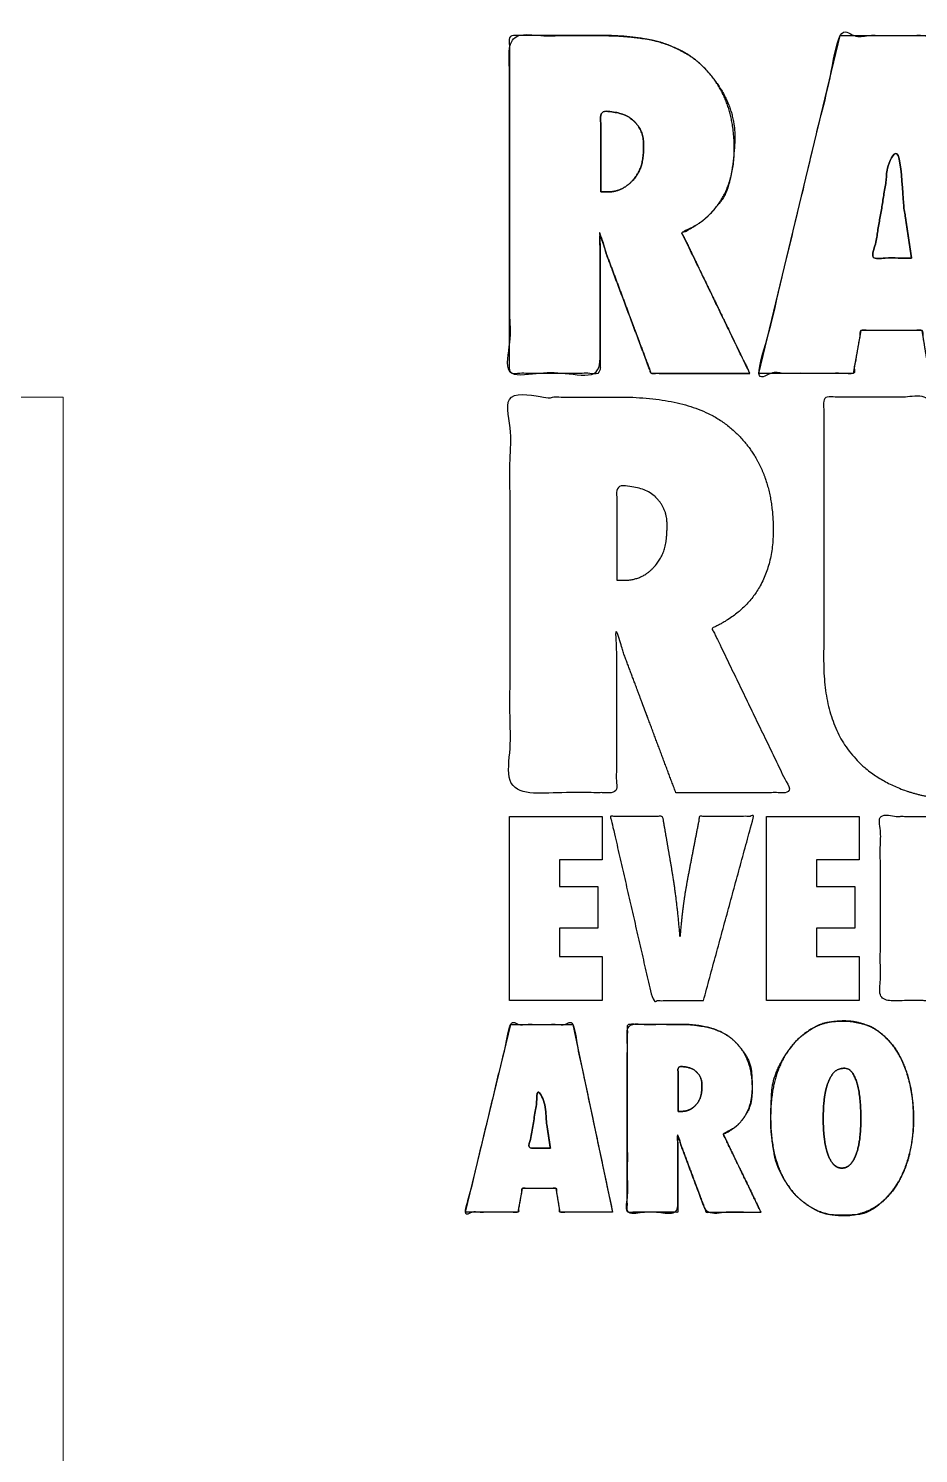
# Model space of a CAD drawing. Header units: millimetres. Extents: x -159872 to 386485, y -250577 to 158966.
# Drawn here: x 228356 to 229107, y -11197 to -9994 of the extents above; entities that cross this region are included whole.
import ezdxf

# ---------------------------------------------------------------- set-up
doc = ezdxf.new("R2010")
doc.units = ezdxf.units.MM
doc.layers.add('Flavour Filled', color=7, linetype='Continuous', lineweight=5)
doc.layers.add('LDS-elevation', color=7, linetype='Continuous', lineweight=9)

# ---------------------------------------------------------------- blocks, each defined once
blk = doc.blocks.new('Block_14!')
at = {"layer": 'Flavour Filled', "color": 250, "lineweight": 25, "flags": 128}
blk.add_lwpolyline([(2384.219775065837, -332.6627570353764), (2304.593420919078, -332.6627570353764), (2304.593420919078, -332.6627570353764), (2298.864364930926, -296.4503937631795), (2298.864364930926, -296.4503937631795), (2246.953528355362, -296.4503937631795), (2246.953528355362, -296.4503937631795), (2240.670914424642, -332.6627570353764), (2240.670914424642, -332.6627570353764), (2161.049934626838, -332.6627570353764), (2161.049934626838, -332.6627570353764), (2229.589006875329, -47.41918614314562), (2229.589006875329, -47.41918614314562), (2323.806718440316, -47.41918614314562), (2323.806718440316, -47.41918614314562), (2384.219775065837, -332.6627570353764)], close=True, dxfattribs=at)
at = {"layer": 'Flavour Filled', "color": 250, "lineweight": 25}
for points, knots in [([(2153.286687558467, -332.6627570353764), (2111.627421618361, -332.6627570353764), (2069.968155678255, -332.6627570353764), (2050.94027319603, -281.8590363449482), (2031.91239071381, -231.0553156545282), (2031.634268155286, -229.761441143133), (2030.665541755789, -226.3433552064875), (2029.278959724885, -222.0949323559871), (2027.569916756563, -217.0148290043926), (2026.554164803691, -214.0562499035697), (2026.830943774979, -223.4774836251723), (2027.107722746262, -232.8987173467758), (2027.107722746262, -282.7807371910761), (2027.107722746262, -332.6627570353764), (1988.775178810532, -332.6627570353764), (1950.442634874803, -332.6627570353764), (1950.442634874803, -190.040971589261), (1950.442634874803, -47.41918614314562), (1989.884981870138, -47.41918614314559), (2055.374111085549, -47.41918614314562), (2094.352920483357, -57.67344395308203), (2107.287634835591, -67.92770176301849), (2123.729111882263, -81.04380039255197), (2140.173276103412, -118.3605923754103), (2140.173276103412, -168.4266836714875), (2118.094107000858, -204.1728221716656), (2096.017625072784, -214.0562499035697), (2124.652156315632, -273.3595034694698), (2153.286687558467, -332.6627570353764)], [0, 0, 0, 0.1239951184060747, 0.1239951184060747, 0.2854658772565786, 0.2854658772565786, 0.2894049455348925, 0.2933440138132064, 0.2972830820915205, 0.3012221503698344, 0.3012221503698344, 0.3130910234570121, 0.3130910234570121, 0.3759053061159614, 0.3759053061159614, 0.424175830391666, 0.424175830391666, 0.6037733120553901, 0.6037733120553901, 0.6534413636024574, 0.6862409564383694, 0.7190405492742822, 0.7190405492742822, 0.7608336735375811, 0.8026267978008799, 0.8444199220641787, 0.8862130463274772, 0.8862130463274772, 1, 1, 1]), ([(2027.478552824294, -179.5099348080396), (2030.063614672607, -179.5099348080397), (2045.950190189467, -179.5099348080397), (2059.251703858017, -164.2736555149736), (2063.685541747534, -151.3375975754994), (2063.685541747534, -127.5077343002069), (2046.967285729578, -111.5244205021193), (2028.865134855198, -111.5244205021193), (2027.478552824294, -111.5244205021193), (2027.478552824294, -145.5171776550794), (2027.478552824294, -179.5099348080396)], [0, 0, 0, 0.04569971058559404, 0.2808489490456249, 0.3984235682756352, 0.5159981875056462, 0.6335728067356567, 0.7511474259656693, 0.7609004206642688, 0.7609004206642688, 1, 1, 1]), ([(2289.813961287356, -235.3010513305502), (2287.320263371312, -218.6755028321025), (2284.82656545527, -202.0499543336546), (2284.729827174044, -201.9572468141465), (2284.358997096011, -199.4648924853425), (2284.084905299204, -197.0625585015682), (2283.899490260188, -195.031054595826), (2281.962037461194, -178.9563768654697), (2280.204625352258, -164.9132030408554), (2280.019210313242, -163.3452367326536), (2279.55835989018, -159.0497883287796), (2279.002114773132, -153.600198486392), (2278.267172553263, -146.7210318214452), (2277.807665717441, -142.5612857287351), (2276.606498725552, -129.0743570211714), (2275.405331733667, -115.5874283136036), (2275.21991669465, -117.5302554615553), (2274.706666369258, -121.8700422443246), (2274.061744494419, -126.6747102118734), (2273.369797066207, -131.9388850152449), (2273.002997749892, -134.8007258348419), (2272.354045113335, -140.5324689974715), (2271.428313505494, -148.4757567559023), (2271.154221708687, -150.6926757006606), (2270.876099150163, -152.9095946454189), (2270.50661265937, -155.5860204259997), (2270.41793590158, -156.0455272618224), (2267.738822946522, -173.3213719840665), (2265.059709991461, -190.5972167063095), (2261.179430044514, -212.9491340184298), (2257.299150097568, -235.3010513305502), (2273.556555692462, -235.3010513305502), (2289.813961287356, -235.3010513305502)], [0, 0, 0, 0.8901868763054238, 0.8901868763054238, 0.8972817117320638, 0.9043765471587045, 0.9043765471587045, 0.910362310293905, 0.9163480734291054, 0.9163480734291054, 0.9170158513621847, 0.9176836292952638, 0.9183514072283431, 0.9190191851614222, 0.9190191851614222, 0.9211797146574261, 0.9211797146574261, 0.921491126060192, 0.921802537462958, 0.922113948865724, 0.9224253602684901, 0.9224253602684901, 0.9230479522293967, 0.9236705441903034, 0.9236705441903034, 0.9242932749967393, 0.9249160058031755, 0.9249160058031755, 0.9481791287480774, 0.9481791287480774, 0.9783668620219194, 0.9783668620219194, 1, 1, 1])]:
    blk.add_open_spline(points, degree=2, knots=knots, dxfattribs=at)
at = {"layer": 'Flavour Filled', "color": 7, "linetype": 'Continuous', "lineweight": 25, "transparency": 33554687}
for points, degree, knots in [([(2069.968155678255, -332.6627570353764), (2111.627421618361, -332.6627570353764), (2153.286687558467, -332.6627570353764), (2144.571823395171, -314.6139281223011), (2135.856970462651, -296.5650937864572), (2130.265760383667, -284.9856135468673), (2118.879647972152, -261.4049680951209), (2108.10693156477, -239.0883135916795), (2099.751646301253, -221.8446441650678), (2096.654309857935, -215.1259579667138), (2094.935536322873, -213.9031732355565), (2110.525886805436, -206.6462152284527), (2120.732441350867, -197.5757749320074), (2138.124923062656, -175.63231670513), (2142.998195228486, -101.5571849547126), (2110.575930244926, -70.55092148892518), (2108.931782540259, -69.23931162597184), (2107.287634835591, -67.92770176301849), (2105.994163400368, -66.90227598202485), (2104.700691965144, -65.8768502010312), (2084.40253697165, -52.96114059845813), (2050.166198409419, -48.02409247154648), (2028.665396991198, -47.38374736562349), (2028.317133946676, -47.42349828156023), (2021.389142452044, -47.41707601627812), (2004.819330365034, -47.41967818606234), (1994.833810990236, -47.41937223598107), (1985.128905474413, -47.41925648510234), (1975.423999958591, -47.41914073422362), (1962.93331741673, -47.41919316022192), (1950.442634874803, -47.41918614314557), (1950.442634874803, -190.040971589261), (1950.442634874803, -332.6627570353764), (1988.775178810532, -332.6627570353764), (2027.107722746262, -332.6627570353764), (2027.107722746262, -282.780737191076), (2027.107722746262, -232.8987173467757), (2027.047732714928, -230.8467657597541), (2026.754650925295, -220.9713388515972), (2026.599317421422, -215.1830587665181), (2026.442225383528, -213.3365383389508), (2027.91323779476, -218.1099668016057), (2030.082157983857, -224.3984577186347), (2031.555585198038, -229.3758896445338), (2031.473258170605, -229.9037892326032), (2032.38560457345, -232.3169606527773), (2035.172336992197, -239.7601375280891), (2038.695072774932, -249.1651592183068), (2046.99156370223, -271.3160453432541), (2062.62801641989, -313.0648774862289), (2069.968155678255, -332.6627570353764)], 2, [0, 0, 0, 0.09450327456194174, 0.09450327456194174, 0.1399697270284708, 0.1399697270284708, 0.1691394349853326, 0.1993714821715905, 0.229603529357848, 0.2598355765441058, 0.2900676237303653, 0.3202996709166248, 0.350531718102885, 0.3807637652891467, 0.4109958124754088, 0.4412278596616711, 0.4412278596616711, 0.4426452021530943, 0.4426452021530943, 0.4437575443731885, 0.4437575443731885, 0.4599706228397331, 0.4761837013062776, 0.4923967797728221, 0.5086098582394176, 0.5248229367060132, 0.5410360151726087, 0.5410360151726087, 0.5567934724134802, 0.5567934724134802, 0.5770740816094307, 0.5770740816094307, 0.808643227950946, 0.808643227950946, 0.87088220812168, 0.87088220812168, 0.9518735988619075, 0.9518735988619075, 0.9552066920538719, 0.9585397852458363, 0.9618728784378006, 0.965205971629765, 0.9685390648217294, 0.9718721580136938, 0.9752052512056582, 0.9785383443976233, 0.9818714375895884, 0.9852045307815535, 0.9852045307815535, 0.9930546576660747, 1, 1, 1]), ([(2384.219775065837, -332.6627570353764), (2323.806718440316, -47.41918614314562), (2229.589006875329, -47.41918614314554), (2161.049934626838, -332.6627570353764), (2240.670914424642, -332.6627570353764), (2246.953528355362, -296.4503937631795), (2298.864364930926, -296.4503937631795), (2304.593420919078, -332.6627570353764), (2384.219775065837, -332.6627570353764)], 1, [0, 0, 0.3025457194606236, 0.4003097906341503, 0.704714369290359, 0.7873322869468415, 0.8254690032836626, 0.8793337664725899, 0.9173765057037845, 1, 1]), ([(2027.478552824294, -179.5099348080396), (2027.478552824294, -145.5171776550795), (2027.478552824294, -111.5244205021193), (2028.865134855197, -111.5244205021193), (2046.967285729579, -111.5244205021193), (2063.685541747534, -127.5077343002076), (2063.685541747534, -151.3375975754967), (2059.251703858019, -164.2736555149725), (2045.950190189467, -179.5099348080397), (2030.063614672606, -179.5099348080396), (2027.478552824294, -179.5099348080396)], 2, [0, 0, 0, 0.2390995793359231, 0.2390995793359231, 0.2488525740345267, 0.3664271932645047, 0.4840018124944909, 0.6015764317244773, 0.7191510509544626, 0.9543002894144357, 1, 1, 1]), ([(2289.813961287356, -235.3010513305502), (2273.556555692462, -235.3010513305502), (2257.299150097568, -235.3010513305502), (2261.179430044514, -212.9491340184298), (2265.05970999146, -190.5972167063095), (2267.73882294652, -173.321371984066), (2270.41793590158, -156.0455272618224), (2270.506612659369, -155.5860204260047), (2270.876099150168, -152.9095946453823), (2271.154221708687, -150.6926757006606), (2271.428313505493, -148.4757567559103), (2272.354045113358, -140.5324689972788), (2273.002997749892, -134.8007258348419), (2273.369797066217, -131.9388850151643), (2274.06174449444, -126.6747102117159), (2274.70666636926, -121.8700422443025), (2275.219916694647, -117.5302554615877), (2275.405331733667, -115.5874283136036), (2276.606498725554, -129.0743570211693), (2277.807665717441, -142.5612857287351), (2278.267172553262, -146.7210318214298), (2279.00211477315, -153.6001984865653), (2279.558359890171, -159.049788328691), (2280.019210313241, -163.3452367326474), (2280.204625352258, -164.9132030408553), (2281.96203746121, -178.9563768656102), (2283.899490260188, -195.0310545958229), (2284.084905299204, -197.0625585015682), (2284.358997096009, -199.4648924853291), (2284.729827174044, -201.9572468141468), (2284.82656545527, -202.0499543336546), (2287.320263371312, -218.6755028321024), (2289.813961287356, -235.3010513305502)], 2, [0, 0, 0, 0.02163313797719448, 0.02163313797719448, 0.05182087124979998, 0.05182087124979998, 0.0750839941937493, 0.0750839941937493, 0.07570672500015325, 0.07632945580655717, 0.07632945580655717, 0.07695204776743966, 0.07757463972832215, 0.07757463972832215, 0.0778860511310954, 0.07819746253386865, 0.07850887393664191, 0.07882028533941518, 0.07882028533941518, 0.08098081483543322, 0.08098081483543322, 0.08164859276851426, 0.0823163707015953, 0.08298414863467635, 0.08365192656775741, 0.08365192656775741, 0.08963768970301136, 0.09562345283826525, 0.09562345283826525, 0.1027182882649187, 0.1098131236915723, 0.1098131236915723, 1, 1, 1])]:
    blk.add_open_spline(points, degree=degree, knots=knots, dxfattribs=at)
blk = doc.blocks.new('Block_16!')
at = {"layer": 'Flavour Filled', "color": 250, "lineweight": 25}
for points, knots in [([(2090.84998184491, -693.5894640735644), (2139.630260153027, -693.5894640735644), (2188.410538461144, -693.5894640735644), (2154.879975318485, -624.1501883747784), (2121.349412175826, -554.7109126759924), (2147.198687071705, -543.1426265460761), (2173.050649142067, -501.2871968690354), (2173.050649142067, -442.6637984461837), (2153.794356829166, -398.9649670768978), (2134.543438865236, -383.6077649323099), (2119.399867091678, -371.604156536874), (2073.756864987206, -359.5951737924798), (1997.075654068874, -359.5951737924798), (1950.891186306982, -359.5951737924798), (1950.891186306982, -526.5923189330222), (1950.891186306982, -693.5894640735644), (1995.777748795761, -693.5894640735644), (2040.664311284539, -693.5894640735644), (2040.664311284539, -635.1837267834784), (2040.66431128454, -576.7779894933924), (2040.339163172641, -565.7444510846924), (2040.014015060743, -554.7109126759924), (2041.203089767454, -558.1733369914643), (2043.203691166715, -564.1227412869152), (2044.017905033701, -566.6097212667678), (2044.828088138968, -569.1007320083345), (2045.96341935613, -573.1005912195661), (2046.28588029355, -574.6121268637255), (2068.56793106923, -634.1007954686451), (2090.84998184491, -693.5894640735644)], [0, 0, 0, 0.07589948230480562, 0.07589948230480562, 0.1958800936822528, 0.1958800936822528, 0.2399441527823126, 0.2840082118823724, 0.3280722709824322, 0.3721363300824916, 0.3721363300824916, 0.4067131910697055, 0.441290052056919, 0.4936534770095292, 0.4936534770095292, 0.6829929432982887, 0.6829929432982887, 0.7338848179947683, 0.7338848179947683, 0.8001045795206294, 0.8001045795206294, 0.8126197107379103, 0.8126197107379103, 0.8167704118193168, 0.8209211129007231, 0.8209211129007231, 0.8250759085706344, 0.8292307042405463, 0.8292307042405463, 1, 1, 1]), ([(2351.946602873385, -359.5951737924797), (2397.048139320443, -359.5951737924797), (2442.149675767501, -359.5951737924798), (2442.149675767505, -477.7045536457645), (2442.149675767501, -610.6310135734708), (2437.498176745226, -634.643604713301), (2432.846677722951, -643.8337414297534), (2428.304009267056, -653.4632311734397), (2413.163124667977, -670.8774653813258), (2402.562221350314, -678.6648970200041), (2388.285263346071, -689.0481392049084), (2353.565625496678, -699.4313813898123), (2309.976968281013, -699.4313813898123), (2271.145953479523, -687.9665514773143), (2255.466290397505, -676.4990343903371), (2235.562389035294, -661.8996154486745), (2215.663862022039, -615.1750256166056), (2215.663862022045, -471.3225142593421), (2215.663862022039, -359.5951737924797), (2260.765398469097, -359.5951737924797), (2305.866934916155, -359.5951737924798), (2305.866934916162, -467.321311460861), (2305.866934916155, -585.9708133843233), (2308.513801777473, -601.4395332697791), (2313.818284198022, -610.5248701815702), (2322.742390641103, -615.0648514629873), (2335.503782239475, -615.0648514629873), (2344.478944997647, -610.8473311189897), (2346.969955739212, -606.6271236005134), (2349.456935719059, -602.193285710997), (2351.946602873385, -586.5122790417399), (2351.94660287339, -467.4287984399966), (2351.946602873385, -359.5951737924798)], [0, 0, 0, 0.0615244312664424, 0.0615244312664424, 0.22264116907947, 0.2428536162912877, 0.2630660635031056, 0.2630660635031056, 0.2839593527730309, 0.3048526420429562, 0.3048526420429562, 0.3328929936281294, 0.3609333452133034, 0.3889736967984778, 0.4170140483836521, 0.4170140483836521, 0.4526449248324022, 0.4882758012811519, 0.612195548749673, 0.612195548749673, 0.6622188553423826, 0.6622188553423826, 0.7817007629922332, 0.7938161551096878, 0.8059315472271426, 0.8180469393445972, 0.8301623314620532, 0.8422777235795093, 0.8543931156969657, 0.8543931156969657, 0.8669613236293116, 0.8795295315616571, 1, 1, 1]), ([(2041.094259201098, -514.2635624256876), (2041.094259201098, -474.4611340502215), (2041.094259201098, -434.6587056747555), (2042.717312586109, -434.6587056747555), (2063.913744872479, -434.6587056747555), (2083.49249812279, -453.3695015685175), (2083.49249812279, -481.2744649404425), (2078.30087703034, -496.4153495395228), (2062.72601375298, -514.2635624256887), (2044.122704838362, -514.2635624256876), (2041.094259201098, -514.2635624256876)], [0, 0, 0, 0.2390857536398506, 0.2390857536398506, 0.2488351321976749, 0.3664087636797735, 0.4839823951618716, 0.6015560266439702, 0.7191296581260699, 0.954276921090283, 1, 1, 1])]:
    blk.add_open_spline(points, degree=2, knots=knots, dxfattribs=at)
blk = doc.blocks.new('Block_15!')
at = {"layer": 'Flavour Filled', "color": 250, "lineweight": 25, "flags": 128}
for points in [[(1950.509021864803, -874.3415491249477), (1950.509021864803, -718.7541468200945), (1950.509021864803, -718.7541468200945), (2028.605030146061, -718.7541468200945), (2028.605030146061, -718.7541468200945), (2028.605030146061, -755.3333094086059), (2028.605030146061, -755.3333094086059), (1992.529712772267, -755.3333094086059), (1992.529712772267, -755.3333094086059), (1992.529712772267, -778.0063440709064), (1992.529712772267, -778.0063440709064), (2024.876575557149, -778.0063440709064), (2024.876575557149, -778.0063440709064), (2024.876575557149, -813.174740058208), (2024.876575557149, -813.174740058208), (1992.529712772267, -813.174740058208), (1992.529712772267, -813.174740058208), (1992.529712772267, -836.9562341928877), (1992.529712772267, -836.9562341928877), (2028.605030146061, -836.9562341928877), (2028.605030146061, -836.9562341928877), (2028.605030146061, -874.3415491249477), (2028.605030146061, -874.3415491249477), (1950.509021864803, -874.3415491249477)], [(2167.464771322283, -874.3415491249477), (2167.464771322283, -718.7541468200945), (2167.464771322283, -718.7541468200945), (2245.560779603541, -718.7541468200945), (2245.560779603541, -718.7541468200945), (2245.560779603541, -755.3333094086059), (2245.560779603541, -755.3333094086059), (2209.485462229747, -755.3333094086059), (2209.485462229747, -755.3333094086059), (2209.485462229747, -778.0063440709064), (2209.485462229747, -778.0063440709064), (2241.832325014629, -778.0063440709064), (2241.832325014629, -778.0063440709064), (2241.832325014629, -813.174740058208), (2241.832325014629, -813.174740058208), (2209.485462229747, -813.174740058208), (2209.485462229747, -813.174740058208), (2209.485462229747, -836.9562341928877), (2209.485462229747, -836.9562341928877), (2245.560779603541, -836.9562341928877), (2245.560779603541, -836.9562341928877), (2245.560779603541, -874.3415491249477), (2245.560779603541, -874.3415491249477), (2167.464771322283, -874.3415491249477)]]:
    blk.add_lwpolyline(points, close=True, dxfattribs=at)
at = {"layer": 'Flavour Filled', "color": 250, "lineweight": 25}
for points, knots in [([(2114.157947605141, -874.3415491249477), (2092.744525979635, -874.3415491249477), (2071.331104354129, -874.3415491249477), (2053.494983753119, -796.5478479725211), (2035.65886315211, -718.7541468200947), (2057.727283556749, -718.7541468200947), (2079.795703961388, -718.7541468200943), (2083.624927593238, -740.9737207891493), (2087.454151225098, -763.1932947582034), (2089.619929880563, -775.9410825357782), (2093.096461862116, -804.4589736114125), (2094.407215188204, -820.228573064257), (2094.960941079179, -813.225880347502), (2096.321323158917, -800.1256528422323), (2097.12797934768, -794.0286218989321), (2097.933375923406, -787.9328505686691), (2099.848239661942, -776.0418515787219), (2100.957202979535, -770.2471277642525), (2105.945270605239, -744.5006372921675), (2110.933338230947, -718.7541468200947), (2133.757526457663, -718.7541468200947), (2156.581714684379, -718.7541468200947), (2135.36983114476, -796.5478479725211), (2114.157947605141, -874.3415491249477)], [0, 0, 0, 0.06674987720038844, 0.06674987720038844, 0.3155403128051354, 0.3155403128051354, 0.3843319509551814, 0.3843319509551814, 0.4546157767970023, 0.4546157767970023, 0.4949225694328188, 0.5352293620686354, 0.5352293620686354, 0.5531222767548527, 0.5710151914410696, 0.5710151914410696, 0.5889039927642308, 0.606792794087392, 0.606792794087392, 0.6863092635741305, 0.6863092635741305, 0.7555135754664934, 0.7555135754664934, 1, 1, 1]), ([(2328.695240031976, -874.3415491249475), (2351.418659215748, -874.3415491249475), (2374.14207839952, -874.3415491249475), (2358.522876743269, -841.9946863400656), (2342.903675087017, -809.6478235551841), (2354.945071873558, -804.2571836029184), (2366.987476350528, -784.7583737933381), (2366.987476350528, -757.4502150782461), (2358.018275760732, -737.0946164810397), (2349.050586706574, -729.9395105868296), (2341.995997932707, -724.3468287034641), (2320.734485639438, -718.7541468200943), (2285.011859915944, -718.7541468200943), (2263.497669247494, -718.7541468200943), (2263.497669247494, -796.5478479725209), (2263.497669247494, -874.3415491249475), (2284.407245658282, -874.3415491249475), (2305.31682206907, -874.3415491249475), (2305.31682206907, -847.133907530187), (2305.31682206907, -819.9262659354264), (2305.165668504655, -814.7870447453054), (2305.01451494024, -809.6478235551841), (2305.56824083123, -811.2608840101477), (2306.500858323655, -814.0317807684366), (2306.878742234695, -815.1901209170792), (2307.256626145735, -816.3497206787553), (2307.785663621189, -818.2136960506044), (2307.936817185603, -818.9185755059908), (2318.31602860879, -846.630062315469), (2328.695240031976, -874.3415491249475)], [0, 0, 0, 0.07591764073515864, 0.07591764073515864, 0.1959258171140595, 0.1959258171140595, 0.2400027454387879, 0.2840796737635184, 0.3281566020882475, 0.3722335304129747, 0.3722335304129747, 0.4068213035111532, 0.441409076609331, 0.4937813429671983, 0.4937813429671983, 0.6831555332635613, 0.6831555332635613, 0.734055979489591, 0.734055979489591, 0.8002878854222556, 0.8002878854222556, 0.8128037664765798, 0.8128037664765798, 0.8169553768866356, 0.8211069872966915, 0.8211069872966915, 0.8252626782524797, 0.8294183692082697, 0.8294183692082697, 1, 1, 1])]:
    blk.add_open_spline(points, degree=2, knots=knots, dxfattribs=at)
blk = doc.blocks.new('Block_17!')
at = {"layer": 'Flavour Filled', "color": 250, "lineweight": 25, "flags": 128}
blk.add_lwpolyline([(2037.465591802917, -1053.055311254437), (1993.16550514407, -1053.055311254437), (1993.16550514407, -1053.055311254437), (1989.979188006194, -1032.909564189161), (1989.979188006194, -1032.909564189161), (1961.096764917712, -1032.909564189161), (1961.096764917712, -1032.909564189161), (1957.602094508429, -1053.055311254437), (1957.602094508429, -1053.055311254437), (1913.302007849582, -1053.055311254437), (1913.302007849582, -1053.055311254437), (1951.435029080284, -894.356160903487), (1951.435029080284, -894.356160903487), (2003.855085219523, -894.356160903487), (2003.855085219523, -894.356160903487), (2037.465591802917, -1053.055311254437)], close=True, dxfattribs=at)
at = {"layer": 'Flavour Filled', "color": 7, "linetype": 'Continuous', "lineweight": 25, "transparency": 33554687}
for points, degree, knots in [([(2037.465591802917, -1053.055311254437), (2003.855085219523, -894.3561609034872), (1951.435029080284, -894.3561609034872), (1913.302007849582, -1053.055311254437), (1957.602094508429, -1053.055311254438), (1961.096764917712, -1032.909564189161), (1989.979188006194, -1032.909564189161), (1993.16550514407, -1053.055311254437), (2037.465591802917, -1053.055311254437)], 1, [0, 0, 0.3025457270587318, 0.4003113348637469, 0.7047165199840609, 0.7873380434428084, 0.8254718297641132, 0.8793387626919731, 0.9173784765412519, 1, 1]), ([(2162.759804418078, -1053.055311254437), (2156.627378397027, -1040.355252706464), (2146.847300522556, -1020.101375652258), (2139.553796843638, -1004.993087863834), (2133.635766040235, -992.7745238044042), (2131.355127605364, -987.8629161734624), (2130.176373878185, -986.8970467305026), (2140.472451652637, -982.0434031664103), (2146.780505503079, -975.6195004413471), (2154.28152720362, -963.7237081901403), (2155.676861191725, -947.1863614443827), (2153.782721813718, -921.4517687496723), (2138.995894481392, -907.2248211480724), (2138.081188686333, -906.4950265468144), (2137.166482891273, -905.7652319455565), (2136.267024712024, -905.0521650054271), (2135.367566532775, -904.3390980652978), (2125.091046094473, -898.1018220379678), (2108.162803160593, -894.8828047013262), (2093.51016639085, -894.3300140348084), (2093.107774638552, -894.3591267918789), (2088.590708240465, -894.3547095584279), (2077.989956424874, -894.3564993305586), (2071.867400339928, -894.3562888981216), (2060.884953711839, -894.3561438729193), (2049.90250708301, -894.3561609034869), (2049.90250708301, -973.705736078962), (2049.90250708301, -1053.055311254437), (2071.230275022014, -1053.055311254437), (2092.558042961019, -1053.055311254437), (2092.558042961019, -1025.303516827782), (2092.558042961019, -997.5517224011255), (2092.531542582465, -996.6526231380433), (2092.45166185078, -993.9239208759884), (2092.317903237446, -988.9197493694797), (2092.169848975588, -986.6553564405967), (2092.818326658347, -988.7616923598729), (2093.53511035648, -990.8327876514043), (2094.054841132642, -992.4254122446314), (2094.15123865014, -992.7209683418847), (2094.247561927271, -993.016548642799), (2094.969739096539, -995.2069885103537), (2095.042840408499, -996.0367410781141), (2095.53998244534, -997.3488463033153), (2097.342352768886, -1002.163212547206), (2099.577705328756, -1008.130938634393), (2107.990940793389, -1030.593097419635), (2116.404029283181, -1053.055311254437), (2139.58191685063, -1053.055311254437), (2162.759804418078, -1053.055311254437)], 2, [0, 0, 0, 0.05506505939717361, 0.0878172808569989, 0.1205695023168237, 0.1533217237766479, 0.1860739452364677, 0.218826166696269, 0.2515783881560708, 0.2843306096158725, 0.3170828310756729, 0.3498350525354732, 0.3825872739952734, 0.3825872739952734, 0.3844550203420063, 0.3844550203420063, 0.3862870995849176, 0.3862870995849176, 0.4054746862890609, 0.4246622729932048, 0.4438498596973472, 0.4630374464015151, 0.4822250331056853, 0.5014126198098585, 0.5014126198098585, 0.5358307033469464, 0.5358307033469464, 0.7845057390012324, 0.7845057390012324, 0.8513452077813682, 0.8513452077813682, 0.938317046676002, 0.938317046676002, 0.9411359733998939, 0.9439549001237856, 0.9467738268476775, 0.9495927535715694, 0.9524116802954619, 0.955230607019355, 0.955230607019355, 0.9557537101176093, 0.9557537101176093, 0.9596346215378111, 0.9635155329580161, 0.9673964443782203, 0.9712773557984237, 0.9712773557984237, 0.9858847649044388, 0.9858847649044388, 1, 1, 1]), ([(2291.548687442521, -978.7552098402119), (2291.548687442521, -974.5910613999382), (2291.548687442521, -970.4269129596646), (2290.086677861995, -937.68966874543), (2276.932641608772, -916.1260530184056), (2276.120695045254, -915.005627222177), (2275.308748481737, -913.8852014259486), (2274.496675956916, -912.7648763987628), (2273.684603432094, -911.6445513715769), (2261.500051250538, -897.530823456533), (2242.337319897091, -892.1448508211421), (2230.636715726101, -891.2330295621077), (2210.156120640231, -893.3182234872243), (2194.918481015263, -905.9580157208379), (2193.897060803726, -906.9922524950241), (2192.875640592189, -908.0264892692101), (2191.775796872982, -909.1417254597274), (2190.675953153774, -910.2569616502443), (2172.85609982206, -932.0675971380422), (2170.664459258899, -972.3521697833994), (2171.512635496407, -989.4680134715243), (2176.567900689002, -1019.281114648164), (2189.843399320975, -1036.260487558685), (2190.896990049471, -1037.360205316589), (2191.950580777967, -1038.459923074492), (2192.997602624477, -1039.545615041231), (2194.044624470986, -1040.63130700797), (2209.515691482202, -1053.914107973124), (2231.303273138933, -1056.081881601515), (2257.944957151834, -1053.825511957607), (2273.355743660448, -1035.479225168743), (2274.178069435389, -1034.348571314656), (2275.000395210329, -1033.217917460569), (2276.034600494189, -1031.798239097123), (2277.06880577805, -1030.378560733678), (2289.73826441602, -1009.019337005203), (2291.548687442521, -978.7552098402119)], 2, [0, 0, 0, 0.009934237617618583, 0.009934237617618583, 0.08811197743261988, 0.08811197743261988, 0.09239457114608733, 0.09239457114608733, 0.09667714111058741, 0.09667714111058741, 0.1543862454448873, 0.2120953497791887, 0.2698044541134902, 0.3275135584477918, 0.3275135584477918, 0.3317507011035607, 0.3317507011035607, 0.3363164695267378, 0.3363164695267378, 0.4184147964606458, 0.5005131233945537, 0.5826114503284562, 0.6647097772623579, 0.6647097772623579, 0.6705109336638108, 0.6705109336638108, 0.676256233007717, 0.676256233007717, 0.7539272521374095, 0.8315982712671038, 0.9092692903967982, 0.9092692903967982, 0.9138014170407041, 0.9138014170407041, 0.9194952621433484, 0.9194952621433484, 1, 1, 1]), ([(2092.763611808623, -967.8470239222236), (2092.763611808623, -948.9346899425767), (2092.763611808623, -930.0223559629299), (2093.534494987141, -930.0223559629299), (2103.606612751958, -930.0223559629299), (2112.909358873899, -938.9134605444469), (2112.909358873899, -952.1726512149614), (2110.44253270264, -959.3680647263465), (2107.975706531382, -962.1938806130897), (2105.508880360124, -965.0207041902648), (2099.341814931979, -967.8470239222236), (2094.202593741858, -967.8470239222236), (2092.763611808623, -967.8470239222236)], 2, [0, 0, 0, 0.2390569038667071, 0.2390569038667071, 0.2488010711438804, 0.366371136516584, 0.4839412018892914, 0.6015112672620011, 0.7190813326347083, 0.7190813326347083, 0.8366751933922699, 0.9542690541498383, 1, 1, 1]), ([(2247.043031936069, -974.5280114693816), (2247.043031936069, -984.2411395187122), (2244.884559036216, -999.4025977973989), (2242.726086136367, -1004.849416491098), (2240.669893815103, -1010.297242875235), (2234.811181658365, -1015.744565414156), (2227.308422566003, -1015.744565414156), (2221.526798727117, -1010.220154557384), (2219.445414145117, -1004.695239855394), (2217.364029563118, -999.1713328438345), (2215.282644981119, -983.6244329758993), (2215.282644981119, -963.4272936987243), (2217.492006247654, -948.0096301283606), (2219.702375204623, -942.7676245144307), (2221.963128683061, -937.1147331279067), (2228.027157764799, -931.4613378961639), (2239.436228806869, -931.4613378961639), (2247.043031936069, -952.9949266053836), (2247.043031936069, -974.5280114693816)], 2, [0, 0, 0, 0.0704026347589557, 0.1408052695179101, 0.1408052695179101, 0.2107757760459876, 0.2807462825740635, 0.3507167891021444, 0.4206872956302273, 0.4206872956302273, 0.4906466264581722, 0.5606059572861165, 0.6305652881140588, 0.7005246189419999, 0.7005246189419999, 0.775393464206501, 0.8502623094710057, 0.9251311547355032, 1, 1, 1]), ([(1984.942751239876, -998.8879199105571), (1975.897721945262, -998.8879199105571), (1966.852692650648, -998.8879199105571), (1969.011165550499, -986.4510046304633), (1971.16963845035, -974.0140893503694), (1972.660012595485, -964.4037457248423), (1974.15038674062, -954.7934020993152), (1974.2010231847, -954.5366929624153), (1974.407347800123, -953.0460668946984), (1974.715701071538, -950.5792407233866), (1975.229119345336, -946.1602662676996), (1975.589368673855, -942.9731933620359), (1975.998994833421, -939.788387759799), (1976.360251852373, -937.1144812052974), (1976.539620748813, -935.7785356184725), (1976.822025991663, -933.3628497364962), (1976.925566183286, -932.2836132865832), (1977.593664938002, -939.7868762241608), (1978.261763692717, -947.290139161738), (1978.518220907008, -949.6027886972837), (1978.929862447433, -953.4322642517507), (1979.084039083137, -954.9475787350189), (1979.23821571884, -956.4639009087044), (1979.494421010525, -958.8536387621197), (1979.597961202149, -959.7270544418319), (1981.549353718744, -975.3517983953911), (1981.756434102, -977.6115441834544), (1981.910610737703, -978.9484974607001), (1982.115675740094, -980.3360871820412), (1982.16757179721, -980.3867236261201), (1983.555161518543, -989.6373217683386), (1984.942751239876, -998.8879199105571)], 2, [0, 0, 0, 0.02098817193158689, 0.02098817193158689, 0.05027830935337984, 0.05027830935337984, 0.07284480412810788, 0.07284480412810788, 0.07345195216880603, 0.07405910020950413, 0.0746662482502021, 0.07527339629090012, 0.07527339629090012, 0.07588123939306704, 0.07588123939306704, 0.07618489808946818, 0.07648855678586935, 0.07648855678586935, 0.07859837282216076, 0.07859837282216076, 0.07925006643655227, 0.07990176005094382, 0.07990176005094382, 0.08055388260530637, 0.08120600515966896, 0.08120600515966896, 0.09288086424879295, 0.09288086424879295, 0.0998049284908488, 0.1067289927329073, 0.1067289927329073, 1, 1, 1])]:
    blk.add_open_spline(points, degree=degree, knots=knots, dxfattribs=at)
at = {"layer": 'Flavour Filled', "color": 250, "lineweight": 25}
for points, knots in [([(2162.759804418078, -1053.055311254437), (2139.58191685063, -1053.055311254437), (2116.404029283181, -1053.055311254437), (2105.817233631532, -1024.789594708776), (2095.230437979882, -996.5238781631011), (2095.076261344178, -995.8046391190913), (2094.536643119216, -993.9036311239614), (2094.151201529956, -992.7208544824113), (2093.765759940697, -991.5390855312909), (2092.81450017531, -988.7130177219389), (2092.249689689611, -987.0677111732779), (2092.403866325314, -992.3097167872016), (2092.558042961019, -997.5517224011255), (2092.558042961019, -1025.303516827782), (2092.558042961019, -1053.055311254437), (2071.230275022014, -1053.055311254437), (2049.90250708301, -1053.055311254437), (2049.90250708301, -973.7057360789622), (2049.90250708301, -894.3561609034872), (2071.846981564828, -894.3561609034841), (2108.28405980279, -894.3561609034872), (2129.970817457281, -900.0606964245219), (2137.166482891273, -905.7652319455567), (2146.313540841867, -913.0631779581364), (2155.462110328105, -933.8261354114418), (2155.462110328105, -961.6802104166852), (2143.1788678385, -981.5689964224549), (2130.896633039325, -987.0677111732779), (2146.828218728699, -1020.061511213863), (2162.759804418078, -1053.055311254437)], [0, 0, 0, 0.1241034869601371, 0.1241034869601371, 0.2857166401181084, 0.2857166401181084, 0.2896552136828142, 0.2935937872475202, 0.2935937872475202, 0.2975293275276193, 0.3014648678077175, 0.3014648678077175, 0.313329436333576, 0.313329436333576, 0.3761147075522456, 0.3761147075522456, 0.4243663511740013, 0.4243663511740013, 0.6038857192510858, 0.6038857192510858, 0.6535325911221185, 0.6863204549807315, 0.7191083188393427, 0.7191083188393427, 0.7608910454708728, 0.8026737721024025, 0.8444564987339318, 0.8862392253654613, 0.8862392253654613, 1, 1, 1]), ([(2291.548687442521, -974.2196581979744), (2291.548687442521, -992.3618647669251), (2283.274037481211, -1021.860490553008), (2275.00039521033, -1033.217917460569), (2266.777137460921, -1044.524456001443), (2245.346585098114, -1055.830490697103), (2220.42186617124, -1055.830490697103), (2200.326755550043, -1047.145458808405), (2191.950580777967, -1038.459923074492), (2181.414673493004, -1027.462745495454), (2170.879773898469, -994.4689454548746), (2170.879773898469, -951.4017680364419), (2181.877203400114, -919.1788511743807), (2192.875640592189, -908.0264892692101), (2201.047002284482, -899.7525950757216), (2220.421110403418, -891.4781970370188), (2245.347088943329, -891.4781970370188), (2267.188023233523, -902.6819511540909), (2275.308748481737, -913.8852014259486), (2283.428214116914, -925.0894593882355), (2291.548687442521, -955.2559320064257), (2291.548687442521, -974.2196581979744)], [0, 0, 0, 0.06025190693393758, 0.1205038138678743, 0.1205038138678743, 0.1804521589314501, 0.2404005039950269, 0.3003488490586023, 0.3602971941221737, 0.3602971941221737, 0.4359611641142301, 0.5116251341062865, 0.587289104098343, 0.6629530740903992, 0.6629530740903992, 0.7191274579037599, 0.7753018417171195, 0.8314762255304765, 0.887650609343832, 0.887650609343832, 0.9438253046719163, 1, 1, 1]), ([(2092.763611808623, -967.8470239222236), (2094.202593741856, -967.8470239222233), (2099.341814931979, -967.8470239222236), (2105.508880360125, -965.020704190264), (2107.975706531382, -962.1938806130901), (2110.442532702641, -959.3680647263454), (2112.909358873899, -952.1726512149605), (2112.909358873899, -938.9134605444472), (2103.606612751958, -930.0223559629299), (2093.534494987141, -930.0223559629301), (2092.763611808623, -930.0223559629299), (2092.763611808623, -948.9346899425767), (2092.763611808623, -967.8470239222236)], [0, 0, 0, 0.04573094585017926, 0.1633248066077019, 0.280918667365242, 0.280918667365242, 0.3984887327380259, 0.5160587981108085, 0.633628863483591, 0.7511989288563682, 0.7609430961335395, 0.7609430961335395, 1, 1, 1]), ([(2247.043031936069, -974.5280114693816), (2247.043031936069, -952.9949266053801), (2239.436228806867, -931.4613378961639), (2228.027157764797, -931.4613378961639), (2221.963128683062, -937.1147331279049), (2219.702375204623, -942.767624514431), (2217.492006247656, -948.0096301283547), (2215.282644981119, -963.4272936987192), (2215.282644981119, -983.6244329758965), (2217.364029563118, -999.1713328438358), (2219.445414145117, -1004.695239855394), (2221.526798727116, -1010.220154557382), (2227.308422566003, -1015.744565414156), (2234.811181658366, -1015.744565414156), (2240.669893815103, -1010.297242875234), (2242.726086136367, -1004.849416491098), (2244.884559036218, -999.4025977973912), (2247.043031936069, -984.2411395187111), (2247.043031936069, -974.5280114693816)], [0, 0, 0, 0.07486884526457188, 0.1497376905291424, 0.2246065357937056, 0.2994753810582705, 0.2994753810582705, 0.3694347118861673, 0.4393940427140651, 0.5093533735419629, 0.5793127043698612, 0.5793127043698612, 0.6492832108978909, 0.7192537174259276, 0.7892242239539642, 0.8591947304819869, 0.8591947304819869, 0.9295973652409922, 1, 1, 1]), ([(1984.942751239876, -998.8879199105571), (1983.555161518544, -989.637321768339), (1982.16757179721, -980.3867236261201), (1982.115675740094, -980.3360871820407), (1981.910610737704, -978.948497460708), (1981.756434102, -977.6115441834544), (1981.549353718751, -975.3517983954447), (1979.597961202149, -959.7270544418318), (1979.494421010525, -958.8536387621185), (1979.23821571884, -956.463900908712), (1979.084039083137, -954.9475787350189), (1978.929862447433, -953.4322642517553), (1978.518220907009, -949.6027886972923), (1978.261763692717, -947.2901391617379), (1977.593664938002, -939.7868762241612), (1976.925566183286, -932.2836132865832), (1976.822025991662, -933.3628497365088), (1976.539620748813, -935.7785356184731), (1976.360251852373, -937.1144812052974), (1975.998994833421, -939.7883877598051), (1975.589368673855, -942.9731933620359), (1975.229119345332, -946.1602662677333), (1974.715701071534, -950.5792407234158), (1974.407347800126, -953.0460668946739), (1974.201023184699, -954.5366929624163), (1974.15038674062, -954.7934020993152), (1972.660012595485, -964.4037457248432), (1971.16963845035, -974.0140893503694), (1969.011165550499, -986.4510046304633), (1966.852692650648, -998.8879199105571), (1975.897721945262, -998.8879199105571), (1984.942751239875, -998.8879199105571)], [0, 0, 0, 0.893271007266031, 0.893271007266031, 0.900195071508127, 0.9071191357502193, 0.9071191357502193, 0.918793994839476, 0.918793994839476, 0.9194461173938411, 0.9200982399482064, 0.9200982399482064, 0.9207499335625952, 0.9214016271769842, 0.9214016271769842, 0.9235114432132592, 0.9235114432132592, 0.9238151019096615, 0.924118760606064, 0.924118760606064, 0.9247266037081949, 0.9247266037081949, 0.9253337517488981, 0.9259408997896011, 0.9265480478303042, 0.927155195871007, 0.927155195871007, 0.9497216906460068, 0.9497216906460068, 0.979011828068157, 0.979011828068157, 1, 1, 1])]:
    blk.add_open_spline(points, degree=2, knots=knots, dxfattribs=at)
blk = doc.blocks.new('Group-262')
at = {"layer": 'Flavour Filled'}
for name, p in [('Block_14!', (166137.9985552434, 26505.17797206895)), ('Block_16!', (166137.9985552434, 26512.11038882605)), ('Block_15!', (166137.9985552434, 26517.2750715726)), ('Block_17!', (166137.9985552434, 26517.28968335112))]:
    blk.add_blockref(name, p, dxfattribs=at)

msp = doc.modelspace()

# ---------------------------------------------------------------- linework, layer by layer
at = {"layer": 'LDS-elevation', "transparency": 33554687, "flags": 128}
msp.add_lwpolyline([(228385.1501566956, -10305), (227295.1727598976, -10305), (227295.1727598976, -12400), (227360.1727599022, -12400), (227360.1727599022, -10370), (228320.1501566909, -10370), (228320.1501566909, -12400), (228385.1501566955, -12400)], close=True, dxfattribs=at)

# ---------------------------------------------------------------- block references
at = {"layer": 'LDS-elevation', "color": 7}
msp.add_blockref('Group-262', (60673.51322731731, -36457.51521503358), dxfattribs=at)

doc.saveas('drawing.dxf')
